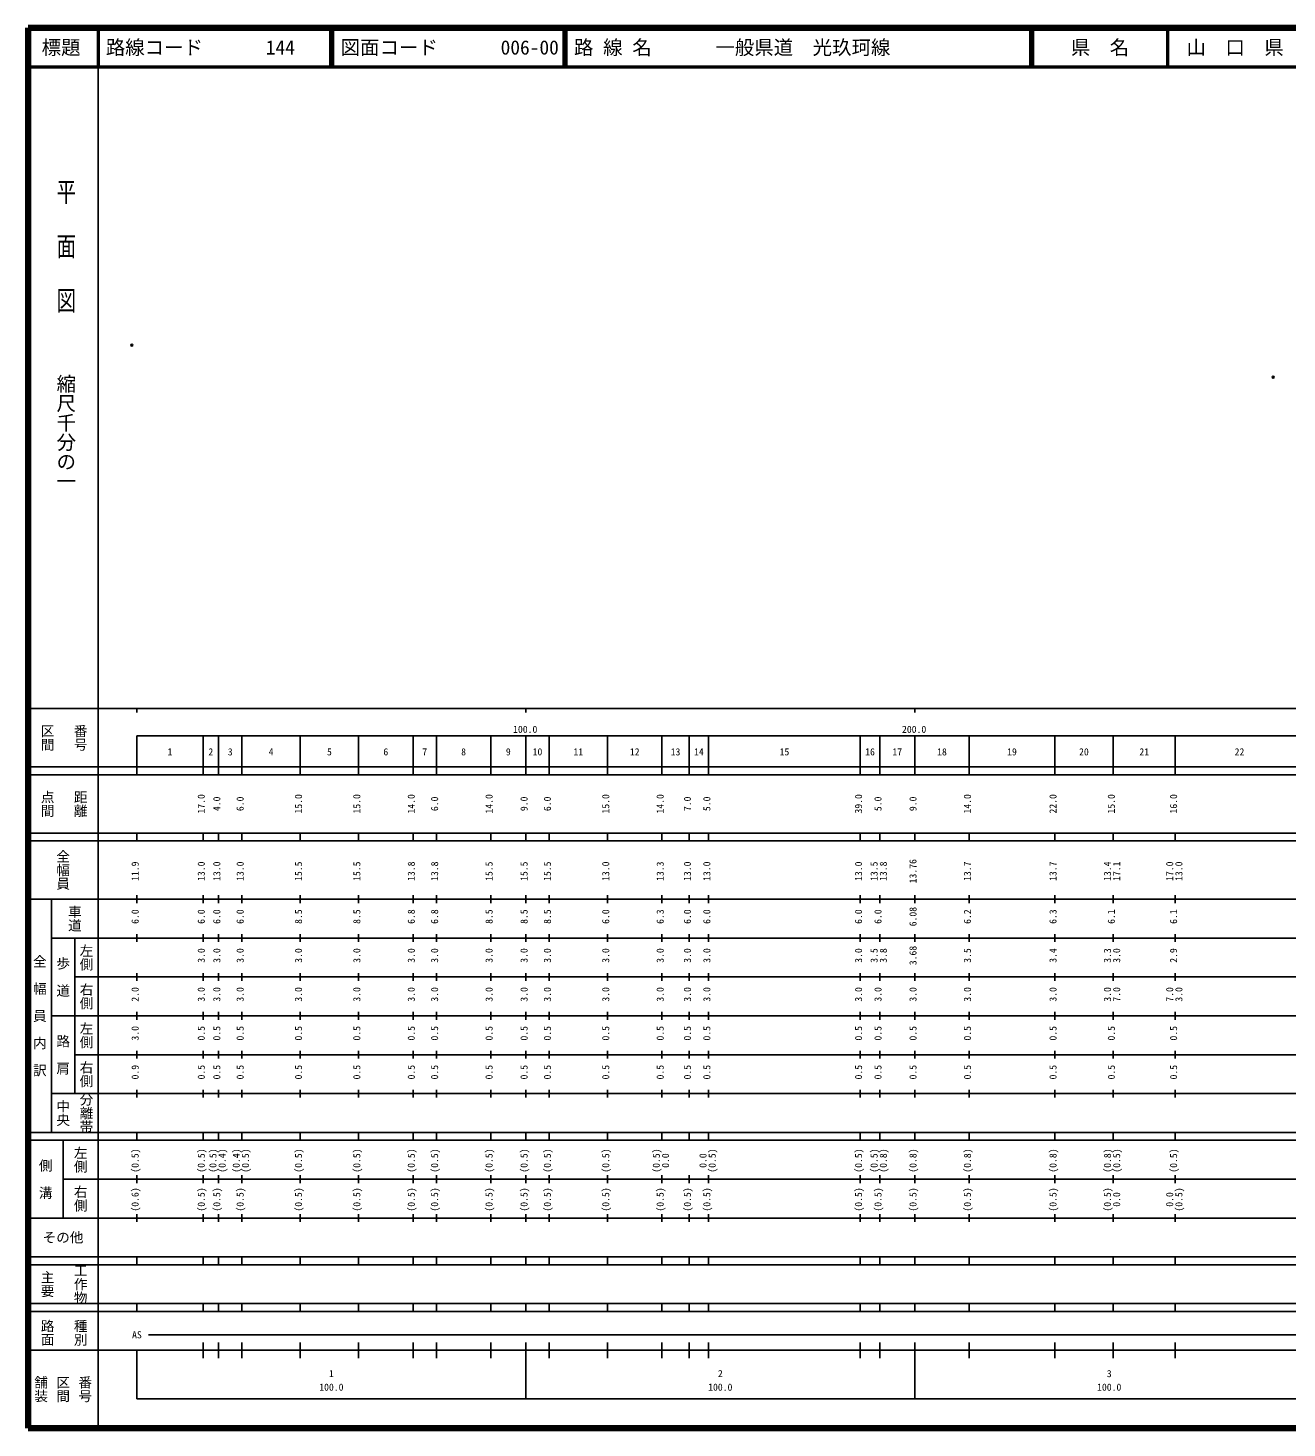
# Model space of a CAD drawing. Units: millimetres on the paper. Extents: x 40 to 680, y 20 to 380.
# Drawn here: x 40 to 363.7, y 20 to 380 of the extents above; entities that cross this region are included whole.
import ezdxf
from ezdxf.enums import TextEntityAlignment as Align

# ---------------------------------------------------------------- set-up
doc = ezdxf.new("R2010")
doc.units = ezdxf.units.MM
doc.header["$PDMODE"] = 32
doc.header["$PDSIZE"] = 0.5
doc.layers.add('M-OTRS', color=6, linetype='Continuous')
doc.layers.add('M-TTL-TXT', color=7, linetype='Continuous')
for name, color, linetype, lineweight in [('M-TTL', 2, 'Continuous', 140), ('M-TTL-BAND', 7, 'Continuous', 25), ('M-TTL-LINE', 7, 'Continuous', 50)]:
    doc.layers.add(name, color=color, linetype=linetype, lineweight=lineweight)
doc.styles.add('@ＭＳ ゴシック', font='')
doc.styles.add('ＭＳ ゴシック', font='')
doc.styles.get('@ＭＳ ゴシック').set_extended_font_data('@MS Gothic')
doc.styles.get('ＭＳ ゴシック').set_extended_font_data('MS Gothic')

msp = doc.modelspace()

# ---------------------------------------------------------------- linework, layer by layer
at = {"layer": 'M-OTRS'}
for p in [(66.691, 298.431), (360.184, 290.205)]:
    msp.add_point(p, dxfattribs=at)
at = {"layer": 'M-TTL'}
for p, q in [((40, 380), (40, 20)), ((680, 380), (40, 380)), ((40, 20), (680, 20))]:
    msp.add_line(p, q, dxfattribs=at)
at = {"layer": 'M-TTL-BAND'}
for p, q in [((58, 370), (58, 20)), ((40, 205), (579, 205)), ((68, 205), (68, 204)), ((168, 205), (168, 204)), ((268, 205), (268, 204)), ((68, 198), (579, 198)), ((68, 198), (68, 188)), ((85, 188), (85, 198)), ((89, 188), (89, 198)), ((95, 188), (95, 198)), ((110, 188), (110, 198)), ((125, 188), (125, 198)), ((139, 188), (139, 198)), ((145, 188), (145, 198)), ((159, 188), (159, 198)), ((168, 188), (168, 198)), ((174, 188), (174, 198)), ((189, 188), (189, 198)), ((203, 188), (203, 198)), ((210, 188), (210, 198)), ((215, 188), (215, 198)), ((254, 188), (254, 198)), ((259, 188), (259, 198)), ((268, 188), (268, 198)), ((282, 188), (282, 198)), ((304, 188), (304, 198)), ((319, 188), (319, 198)), ((335, 188), (335, 198)), ((40, 190), (579, 190)), ((40, 188), (579, 188)), ((40, 173), (579, 173)), ((68, 171), (68, 173)), ((85, 171), (85, 173)), ((89, 171), (89, 173)), ((95, 171), (95, 173)), ((110, 171), (110, 173)), ((125, 171), (125, 173)), ((139, 171), (139, 173)), ((145, 171), (145, 173)), ((159, 171), (159, 173)), ((168, 171), (168, 173)), ((174, 171), (174, 173)), ((189, 171), (189, 173)), ((203, 171), (203, 173)), ((210, 171), (210, 173)), ((215, 171), (215, 173)), ((254, 171), (254, 173)), ((259, 171), (259, 173)), ((268, 171), (268, 173)), ((282, 171), (282, 173)), ((304, 171), (304, 173)), ((319, 171), (319, 173)), ((335, 171), (335, 173)), ((40, 171), (579, 171)), ((40, 156), (579, 156)), ((46, 96), (46, 156)), ((68, 155), (68, 157)), ((85, 155), (85, 157)), ((89, 155), (89, 157)), ((95, 155), (95, 157)), ((110, 155), (110, 157)), ((125, 155), (125, 157)), ((139, 155), (139, 157)), ((145, 155), (145, 157)), ((159, 155), (159, 157)), ((168, 155), (168, 157)), ((174, 155), (174, 157)), ((189, 155), (189, 157)), ((203, 155), (203, 157)), ((210, 155), (210, 157)), ((215, 155), (215, 157)), ((254, 155), (254, 157)), ((259, 155), (259, 157)), ((268, 155), (268, 157)), ((282, 155), (282, 157)), ((304, 155), (304, 157)), ((319, 155), (319, 157)), ((335, 155), (335, 157)), ((46, 146), (579, 146)), ((52, 146), (52, 106)), ((68, 145), (68, 147)), ((85, 145), (85, 147)), ((89, 145), (89, 147)), ((95, 145), (95, 147)), ((110, 145), (110, 147)), ((125, 145), (125, 147)), ((139, 145), (139, 147)), ((145, 145), (145, 147)), ((159, 145), (159, 147)), ((168, 145), (168, 147)), ((174, 145), (174, 147)), ((189, 145), (189, 147)), ((203, 145), (203, 147)), ((210, 145), (210, 147)), ((215, 145), (215, 147)), ((254, 145), (254, 147)), ((259, 145), (259, 147)), ((268, 145), (268, 147)), ((282, 145), (282, 147)), ((304, 145), (304, 147)), ((319, 145), (319, 147)), ((335, 145), (335, 147)), ((68, 135), (68, 137)), ((85, 135), (85, 137)), ((89, 135), (89, 137)), ((95, 135), (95, 137)), ((110, 135), (110, 137)), ((125, 135), (125, 137)), ((139, 135), (139, 137)), ((145, 135), (145, 137)), ((159, 135), (159, 137)), ((168, 135), (168, 137)), ((174, 135), (174, 137)), ((189, 135), (189, 137)), ((203, 135), (203, 137)), ((210, 135), (210, 137)), ((215, 135), (215, 137)), ((254, 135), (254, 137)), ((259, 135), (259, 137)), ((268, 135), (268, 137)), ((282, 135), (282, 137)), ((304, 135), (304, 137)), ((319, 135), (319, 137)), ((335, 135), (335, 137)), ((52, 136), (579, 136)), ((46, 126), (579, 126)), ((68, 125), (68, 127)), ((85, 125), (85, 127)), ((89, 125), (89, 127)), ((95, 125), (95, 127)), ((110, 125), (110, 127)), ((125, 125), (125, 127)), ((139, 125), (139, 127)), ((145, 125), (145, 127)), ((159, 125), (159, 127)), ((168, 125), (168, 127)), ((174, 125), (174, 127)), ((189, 125), (189, 127)), ((203, 125), (203, 127)), ((210, 125), (210, 127)), ((215, 125), (215, 127)), ((254, 125), (254, 127)), ((259, 125), (259, 127)), ((268, 125), (268, 127)), ((282, 125), (282, 127)), ((304, 125), (304, 127)), ((319, 125), (319, 127)), ((335, 125), (335, 127)), ((52, 116), (579, 116)), ((68, 115), (68, 117)), ((85, 115), (85, 117)), ((89, 115), (89, 117)), ((95, 115), (95, 117)), ((110, 115), (110, 117)), ((125, 115), (125, 117)), ((139, 115), (139, 117)), ((145, 115), (145, 117)), ((159, 115), (159, 117)), ((168, 115), (168, 117)), ((174, 115), (174, 117)), ((189, 115), (189, 117)), ((203, 115), (203, 117)), ((210, 115), (210, 117)), ((215, 115), (215, 117)), ((254, 115), (254, 117)), ((259, 115), (259, 117)), ((268, 115), (268, 117)), ((282, 115), (282, 117)), ((304, 115), (304, 117)), ((319, 115), (319, 117)), ((335, 115), (335, 117)), ((46, 106), (579, 106)), ((68, 105), (68, 107)), ((85, 105), (85, 107)), ((89, 105), (89, 107)), ((95, 105), (95, 107)), ((110, 105), (110, 107)), ((125, 105), (125, 107)), ((139, 105), (139, 107)), ((145, 105), (145, 107)), ((159, 105), (159, 107)), ((168, 105), (168, 107)), ((174, 105), (174, 107)), ((189, 105), (189, 107)), ((203, 105), (203, 107)), ((210, 105), (210, 107)), ((215, 105), (215, 107)), ((254, 105), (254, 107)), ((259, 105), (259, 107)), ((268, 105), (268, 107)), ((282, 105), (282, 107)), ((304, 105), (304, 107)), ((319, 105), (319, 107)), ((335, 105), (335, 107)), ((40, 96), (579, 96)), ((40, 94), (579, 94)), ((49, 94), (49, 74)), ((68, 94), (68, 96)), ((85, 94), (85, 96)), ((89, 94), (89, 96)), ((95, 94), (95, 96)), ((110, 94), (110, 96)), ((125, 94), (125, 96)), ((139, 94), (139, 96)), ((145, 94), (145, 96)), ((159, 94), (159, 96)), ((168, 94), (168, 96)), ((174, 94), (174, 96)), ((189, 94), (189, 96)), ((203, 94), (203, 96)), ((210, 94), (210, 96)), ((215, 94), (215, 96)), ((254, 94), (254, 96)), ((259, 94), (259, 96)), ((268, 94), (268, 96)), ((282, 94), (282, 96)), ((304, 94), (304, 96)), ((319, 94), (319, 96)), ((335, 94), (335, 96)), ((49, 84), (579, 84)), ((68, 83), (68, 85)), ((85, 83), (85, 85)), ((89, 83), (89, 85)), ((95, 83), (95, 85)), ((110, 83), (110, 85)), ((125, 83), (125, 85)), ((139, 83), (139, 85)), ((145, 83), (145, 85)), ((159, 83), (159, 85)), ((168, 83), (168, 85)), ((174, 83), (174, 85)), ((189, 83), (189, 85)), ((203, 83), (203, 85)), ((210, 83), (210, 85)), ((215, 83), (215, 85)), ((254, 83), (254, 85)), ((259, 83), (259, 85)), ((268, 83), (268, 85)), ((282, 83), (282, 85)), ((304, 83), (304, 85)), ((319, 83), (319, 85)), ((335, 83), (335, 85)), ((40, 74), (579, 74)), ((68, 73), (68, 75)), ((85, 73), (85, 75)), ((89, 73), (89, 75)), ((95, 73), (95, 75)), ((110, 73), (110, 75)), ((125, 73), (125, 75)), ((139, 73), (139, 75)), ((145, 73), (145, 75)), ((159, 73), (159, 75)), ((168, 73), (168, 75)), ((174, 73), (174, 75)), ((189, 73), (189, 75)), ((203, 73), (203, 75)), ((210, 73), (210, 75)), ((215, 73), (215, 75)), ((254, 73), (254, 75)), ((259, 73), (259, 75)), ((268, 73), (268, 75)), ((282, 73), (282, 75)), ((304, 73), (304, 75)), ((319, 73), (319, 75)), ((335, 73), (335, 75)), ((40, 64), (579, 64)), ((40, 62), (579, 62)), ((68, 62), (68, 64)), ((85, 62), (85, 64)), ((89, 62), (89, 64)), ((95, 62), (95, 64)), ((110, 62), (110, 64)), ((125, 62), (125, 64)), ((139, 62), (139, 64)), ((145, 62), (145, 64)), ((159, 62), (159, 64)), ((168, 62), (168, 64)), ((174, 62), (174, 64)), ((189, 62), (189, 64)), ((203, 62), (203, 64)), ((210, 62), (210, 64)), ((215, 62), (215, 64)), ((254, 62), (254, 64)), ((259, 62), (259, 64)), ((268, 62), (268, 64)), ((282, 62), (282, 64)), ((304, 62), (304, 64)), ((319, 62), (319, 64)), ((335, 62), (335, 64)), ((40, 52), (579, 52)), ((68, 50), (68, 52)), ((85, 50), (85, 52)), ((89, 50), (89, 52)), ((95, 50), (95, 52)), ((110, 50), (110, 52)), ((125, 50), (125, 52)), ((139, 50), (139, 52)), ((145, 50), (145, 52)), ((159, 50), (159, 52)), ((168, 50), (168, 52)), ((174, 50), (174, 52)), ((189, 50), (189, 52)), ((203, 50), (203, 52)), ((210, 50), (210, 52)), ((215, 50), (215, 52)), ((254, 50), (254, 52)), ((259, 50), (259, 52)), ((268, 50), (268, 52)), ((282, 50), (282, 52)), ((304, 50), (304, 52)), ((319, 50), (319, 52)), ((335, 50), (335, 52)), ((40, 50), (579, 50)), ((71, 44), (565, 44)), ((40, 40), (579, 40)), ((68, 40), (68, 27.5)), ((85, 38), (85, 42)), ((89, 38), (89, 42)), ((95, 38), (95, 42)), ((110, 38), (110, 42)), ((125, 38), (125, 42)), ((139, 38), (139, 42)), ((145, 38), (145, 42)), ((159, 38), (159, 42)), ((168, 27.5), (168, 42)), ((174, 38), (174, 42)), ((189, 38), (189, 42)), ((203, 38), (203, 42)), ((210, 38), (210, 42)), ((215, 38), (215, 42)), ((254, 38), (254, 42)), ((259, 38), (259, 42)), ((268, 27.5), (268, 42)), ((282, 38), (282, 42)), ((304, 38), (304, 42)), ((319, 38), (319, 42)), ((335, 38), (335, 42)), ((68, 27.5), (579, 27.5))]:
    msp.add_line(p, q, dxfattribs=at)
at = {"layer": 'M-TTL-LINE'}
for p, q in [((58, 380), (58, 370)), ((117.75, 380), (117.75, 370)), ((118.25, 380), (118.25, 370)), ((177.75, 380), (177.75, 370)), ((178.25, 380), (178.25, 370)), ((297.75, 380), (297.75, 370)), ((298.25, 380), (298.25, 370)), ((333, 380), (333, 370)), ((40, 370), (680, 370))]:
    msp.add_line(p, q, dxfattribs=at)

# ---------------------------------------------------------------- texts
at = {"layer": 'M-TTL-BAND', "style": '@ＭＳ ゴシック', "width": 1.4}
msp.add_text('平  面  図', height=3.666, rotation=270, dxfattribs=at).set_placement((49.777, 306.475), align=Align.MIDDLE_RIGHT)
at = {"layer": 'M-TTL-BAND', "style": '@ＭＳ ゴシック'}
msp.add_text('縮尺千分の一', height=3.666, rotation=270, dxfattribs=at).set_placement((49.777, 261.03), align=Align.MIDDLE_RIGHT)
for s, p in [('区間', (45, 197.5)), ('番号', (53.5, 197.5)), ('点間', (45, 180.5)), ('距離', (53.5, 180.5)), ('全幅員', (49, 163.5)), ('車道', (52, 151)), ('左側', (55, 141)), ('全\u3000幅\u3000員\u3000内\u3000訳', (43, 126)), ('歩\u3000道', (49, 136)), ('右側', (55, 131)), ('左側', (55, 121)), ('路\u3000肩', (49, 116)), ('右側', (55, 111)), ('分離帯', (55, 101)), ('中央', (49, 101)), ('左側', (53.5, 89)), ('側\u3000溝', (44.5, 84)), ('右側', (53.5, 79)), ('工作物', (53.5, 57)), ('主要', (45, 57)), ('路面', (45, 44.5)), ('種別', (53.5, 44.5)), ('舗装', (43.333, 30)), ('区間', (49, 30)), ('番号', (54.667, 30))]:
    msp.add_text(s, height=2.566, rotation=270, dxfattribs=at).set_placement(p, align=Align.MIDDLE_CENTER)
at = {"layer": 'M-TTL-BAND', "style": 'ＭＳ ゴシック'}
for s, p in [('100.0', (167.844, 198.195)), ('200.0', (267.844, 198.195)), ('1', (76.5, 192.405)), ('2', (87, 192.405)), ('3', (92, 192.405)), ('4', (102.5, 192.405)), ('5', (117.5, 192.405)), ('6', (132, 192.405)), ('7', (142, 192.405)), ('8', (152, 192.405)), ('9', (163.5, 192.405)), ('10', (171, 192.405)), ('11', (181.5, 192.405)), ('12', (196, 192.405)), ('13', (206.5, 192.405)), ('14', (212.5, 192.405)), ('15', (234.5, 192.405)), ('16', (256.5, 192.405)), ('17', (263.5, 192.405)), ('18', (275, 192.405)), ('19', (293, 192.405)), ('20', (311.5, 192.405)), ('21', (327, 192.405)), ('22', (351.5, 192.405)), ('AS', (68, 42.5)), ('1', (118, 32.523)), ('2', (218, 32.523)), ('3', (318, 32.523)), ('100.0', (118, 29.033)), ('100.0', (218, 29.033)), ('100.0', (318, 29.033))]:
    msp.add_text(s, height=1.833, dxfattribs=at).set_placement(p, align=Align.BOTTOM_CENTER)
for s, p in [('17.0', (86, 180.5)), ('4.0', (90, 180.5)), ('6.0', (96, 180.5)), ('15.0', (111, 180.5)), ('15.0', (126, 180.5)), ('14.0', (140, 180.5)), ('6.0', (146, 180.5)), ('14.0', (160, 180.5)), ('9.0', (169, 180.5)), ('6.0', (175, 180.5)), ('15.0', (190, 180.5)), ('14.0', (204, 180.5)), ('7.0', (211, 180.5)), ('5.0', (216, 180.5)), ('39.0', (255, 180.5)), ('5.0', (260, 180.5)), ('9.0', (269, 180.5)), ('14.0', (283, 180.5)), ('22.0', (305, 180.5)), ('15.0', (320, 180.5)), ('16.0', (336, 180.5)), ('13.76', (269, 163.174)), ('11.9', (69, 163.174)), ('13.0', (86, 163.174)), ('13.0', (90, 163.174)), ('13.0', (96, 163.174)), ('15.5', (111, 163.174)), ('15.5', (126, 163.174)), ('13.8', (140, 163.174)), ('13.8', (146, 163.174)), ('15.5', (160, 163.174)), ('15.5', (169, 163.174)), ('15.5', (175, 163.174)), ('13.0', (190, 163.174)), ('13.3', (204, 163.174)), ('13.0', (211, 163.174)), ('13.0', (216, 163.174)), ('13.0', (255, 163.174)), ('13.5', (259, 163.174)), ('13.8', (261.37, 163.174)), ('13.7', (283, 163.174)), ('13.7', (305, 163.174)), ('13.4', (319, 163.174)), ('17.1', (321.37, 163.174)), ('17.0', (335, 163.174)), ('13.0', (337.37, 163.174)), ('6.0', (69, 151.5)), ('6.0', (86, 151.5)), ('6.0', (90, 151.5)), ('6.0', (96, 151.5)), ('8.5', (111, 151.5)), ('8.5', (126, 151.5)), ('6.8', (140, 151.5)), ('6.8', (146, 151.5)), ('8.5', (160, 151.5)), ('8.5', (169, 151.5)), ('8.5', (175, 151.5)), ('6.0', (190, 151.5)), ('6.3', (204, 151.5)), ('6.0', (211, 151.5)), ('6.0', (216, 151.5)), ('6.0', (255, 151.5)), ('6.0', (260, 151.5)), ('6.08', (269, 151.5)), ('6.2', (283, 151.5)), ('6.3', (305, 151.5)), ('6.1', (320, 151.5)), ('6.1', (336, 151.5)), ('3.0', (86, 141.5)), ('3.0', (90, 141.5)), ('3.0', (96, 141.5)), ('3.0', (111, 141.5)), ('3.0', (126, 141.5)), ('3.0', (140, 141.5)), ('3.0', (146, 141.5)), ('3.0', (160, 141.5)), ('3.0', (169, 141.5)), ('3.0', (175, 141.5)), ('3.0', (190, 141.5)), ('3.0', (204, 141.5)), ('3.0', (211, 141.5)), ('3.0', (216, 141.5)), ('3.0', (255, 141.5)), ('3.5', (259, 141.5)), ('3.8', (261.37, 141.5)), ('3.68', (269, 141.5)), ('3.5', (283, 141.5)), ('3.4', (305, 141.5)), ('3.3', (319, 141.5)), ('3.0', (321.37, 141.5)), ('2.9', (336, 141.5)), ('2.0', (69, 131.5)), ('3.0', (86, 131.5)), ('3.0', (90, 131.5)), ('3.0', (96, 131.5)), ('3.0', (111, 131.5)), ('3.0', (126, 131.5)), ('3.0', (140, 131.5)), ('3.0', (146, 131.5)), ('3.0', (160, 131.5)), ('3.0', (169, 131.5)), ('3.0', (175, 131.5)), ('3.0', (190, 131.5)), ('3.0', (204, 131.5)), ('3.0', (211, 131.5)), ('3.0', (216, 131.5)), ('3.0', (255, 131.5)), ('3.0', (260, 131.5)), ('3.0', (269, 131.5)), ('3.0', (283, 131.5)), ('3.0', (305, 131.5)), ('3.0', (319, 131.5)), ('7.0', (321.37, 131.5)), ('7.0', (335, 131.5)), ('3.0', (337.37, 131.5)), ('3.0', (69, 121.5)), ('0.5', (86, 121.5)), ('0.5', (90, 121.5)), ('0.5', (96, 121.5)), ('0.5', (111, 121.5)), ('0.5', (126, 121.5)), ('0.5', (140, 121.5)), ('0.5', (146, 121.5)), ('0.5', (160, 121.5)), ('0.5', (169, 121.5)), ('0.5', (175, 121.5)), ('0.5', (190, 121.5)), ('0.5', (204, 121.5)), ('0.5', (211, 121.5)), ('0.5', (216, 121.5)), ('0.5', (255, 121.5)), ('0.5', (260, 121.5)), ('0.5', (269, 121.5)), ('0.5', (283, 121.5)), ('0.5', (305, 121.5)), ('0.5', (320, 121.5)), ('0.5', (336, 121.5)), ('0.9', (69, 111.5)), ('0.5', (86, 111.5)), ('0.5', (90, 111.5)), ('0.5', (96, 111.5)), ('0.5', (111, 111.5)), ('0.5', (126, 111.5)), ('0.5', (140, 111.5)), ('0.5', (146, 111.5)), ('0.5', (160, 111.5)), ('0.5', (169, 111.5)), ('0.5', (175, 111.5)), ('0.5', (190, 111.5)), ('0.5', (204, 111.5)), ('0.5', (211, 111.5)), ('0.5', (216, 111.5)), ('0.5', (255, 111.5)), ('0.5', (260, 111.5)), ('0.5', (269, 111.5)), ('0.5', (283, 111.5)), ('0.5', (305, 111.5)), ('0.5', (320, 111.5)), ('0.5', (336, 111.5)), ('(0.5)', (69, 88.764)), ('(0.5)', (86, 88.764)), ('(0.5)', (89, 88.764)), ('(0.4)', (91.37, 88.764)), ('(0.4)', (95, 88.764)), ('(0.5)', (97.37, 88.764)), ('(0.5)', (111, 88.764)), ('(0.5)', (126, 88.764)), ('(0.5)', (140, 88.764)), ('(0.5)', (146, 88.764)), ('(0.5)', (160, 88.764)), ('(0.5)', (169, 88.764)), ('(0.5)', (175, 88.764)), ('(0.5)', (190, 88.764)), ('(0.5)', (203, 88.764)), ('0.0', (205.37, 88.764)), ('0.0', (215, 88.764)), ('(0.5)', (217.37, 88.764)), ('(0.5)', (255, 88.764)), ('(0.5)', (259, 88.764)), ('(0.8)', (261.37, 88.764)), ('(0.8)', (269, 88.764)), ('(0.8)', (283, 88.764)), ('(0.8)', (305, 88.764)), ('(0.8)', (319, 88.764)), ('(0.5)', (321.37, 88.764)), ('(0.5)', (336, 88.764)), ('(0.6)', (69, 78.764)), ('(0.5)', (86, 78.764)), ('(0.5)', (90, 78.764)), ('(0.5)', (96, 78.764)), ('(0.5)', (111, 78.764)), ('(0.5)', (126, 78.764)), ('(0.5)', (140, 78.764)), ('(0.5)', (146, 78.764)), ('(0.5)', (160, 78.764)), ('(0.5)', (169, 78.764)), ('(0.5)', (175, 78.764)), ('(0.5)', (190, 78.764)), ('(0.5)', (204, 78.764)), ('(0.5)', (211, 78.764)), ('(0.5)', (216, 78.764)), ('(0.5)', (255, 78.764)), ('(0.5)', (260, 78.764)), ('(0.5)', (269, 78.764)), ('(0.5)', (283, 78.764)), ('(0.5)', (305, 78.764)), ('(0.5)', (319, 78.764)), ('0.0', (321.37, 78.764)), ('0.0', (335, 78.764)), ('(0.5)', (337.37, 78.764))]:
    msp.add_text(s, height=1.833, rotation=90, dxfattribs=at).set_placement(p, align=Align.BOTTOM_CENTER)
msp.add_text('その他', height=2.566, dxfattribs=at).set_placement((49, 69), align=Align.MIDDLE_CENTER)
at = {"layer": 'M-TTL-TXT', "style": 'ＭＳ ゴシック'}
for s, p in [('標題', (48.5, 375)), ('県\u3000名', (315.625, 375)), ('山\u3000口\u3000県', (350.375, 375))]:
    msp.add_text(s, height=3.666, dxfattribs=at).set_placement(p, align=Align.MIDDLE_CENTER)
for s, p in [('路線コード', (60, 375)), ('144', (101.142, 375)), ('図面コード', (120.38, 375)), ('006-00', (161.521, 375)), ('路 線 名', (180.38, 375)), ('一般県道\u3000光玖珂線', (216.734, 375))]:
    msp.add_text(s, height=3.666, dxfattribs=at).set_placement(p, align=Align.MIDDLE_LEFT)

doc.saveas('drawing.dxf')
